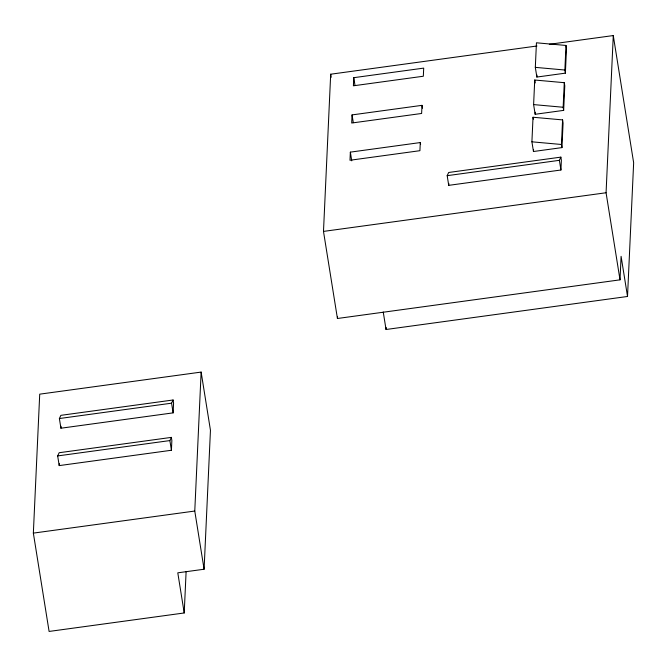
<?xml version="1.0" encoding="UTF-8"?>
<svg xmlns="http://www.w3.org/2000/svg" width="667" height="667" viewBox="0 0 667 667"><rect width="100%" height="100%" fill="white"/><g stroke="black" fill="none" stroke-linecap="round" stroke-linejoin="round"><path stroke-width="1" d="M33.35 533.116L39.72 394.164L201.134 372.086L210.455 430.273L204.094 569.234L177.789 572.828L184.217 612.965L49.1 631.441L33.35 533.116L194.772 511.039L201.134 372.086M59.221 465.599L57.662 455.92L59.163 452.726L171.361 437.385L171.861 440.512L171.419 450.258L59.221 465.599L59.305 463.657M60.93 428.214L59.38 418.534L60.872 415.341L173.078 399.992L173.578 403.126L173.128 412.865L60.93 428.214L61.022 426.263M184.217 612.965L186.11 571.661M383.242 312.006L386.043 329.498L627.522 296.473L621.094 256.336L620.018 279.84L337.435 318.493L323.487 231.407L330.69 74.212L536.952 45.998M337.435 318.493L337.535 316.416M350.358 152.134L349.983 160.255L419.918 150.692L420.293 142.563L350.358 152.134L351.751 160.847M352.059 114.907L351.692 123.028L421.627 113.465L421.994 105.344L352.059 114.907L353.302 122.653M353.768 77.68L353.393 85.801L423.328 76.238L423.703 68.117L353.768 77.68L355.011 85.426M386.043 329.498L386.143 327.43M448.724 185.351L447.173 175.671L448.674 172.478L560.872 157.129L561.372 160.263L560.93 170.01L448.724 185.351L448.816 183.408M531.907 141.821L533.033 117.25L562.581 119.902L563.081 123.036L561.956 147.607L533.458 151.509L531.907 141.821L561.456 144.481L561.956 147.607M533.608 104.594L534.734 80.023L564.282 82.683L564.782 85.81L563.657 110.38L535.159 114.282L533.608 104.594L563.156 107.254L563.657 110.38M535.318 67.367L536.443 42.796L565.991 45.456L566.491 48.583L565.366 73.153L536.868 77.055L535.318 67.367L564.866 70.027L565.366 73.153M533.458 151.509L533.55 149.458M535.159 114.282L535.259 112.231M536.868 77.055L536.96 75.004M561.456 144.481L562.581 119.902M563.156 107.254L564.282 82.683M564.866 70.027L565.991 45.456M620.018 279.84L606.07 192.755L613.273 35.559L549.333 44.305M627.522 296.473L633.65 162.773L613.273 35.559M173.128 412.865L171.577 403.185L173.078 399.992M171.419 450.258L169.868 440.579L171.361 437.385M560.93 170.01L559.38 160.322L560.872 157.129M447.173 175.671L559.38 160.322M323.487 231.407L606.07 192.755M59.38 418.534L171.577 403.185M57.662 455.92L169.868 440.579M534.734 80.023L535.201 82.933M533.033 117.25L533.342 119.185M421.994 105.344L422.461 108.246M420.293 142.563L420.602 144.506M330.69 74.212L331.182 77.28M194.772 511.039L204.094 569.234"/></g></svg>
